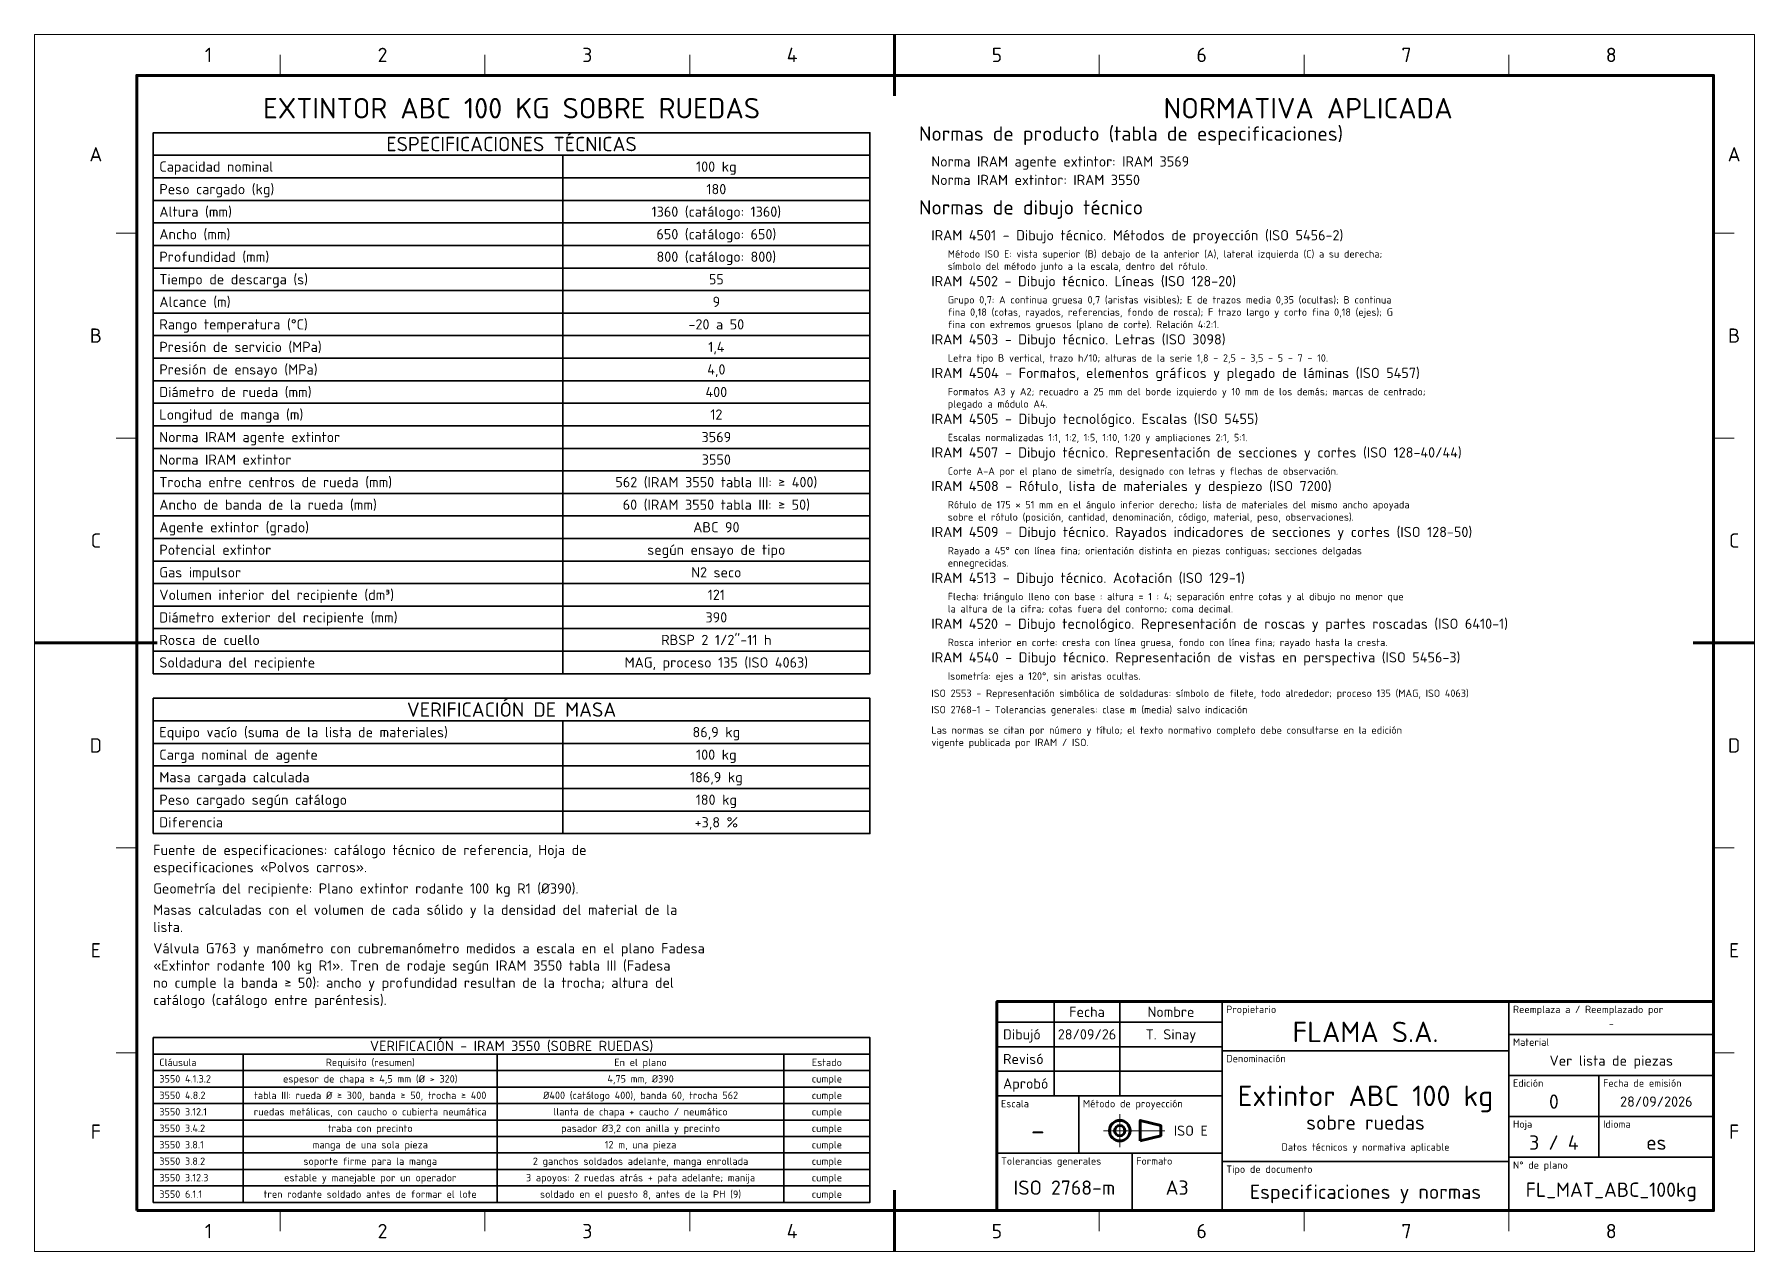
# Paper-space layout 'Hoja3_Especificaciones' of a CAD drawing. Header units: millimetres. Extents: x 0 to 420, y 0 to 297.
# The model-space entities are those that its viewports show. They can reach past a viewport. Long polylines and large blocks are cut down to what shows.
import ezdxf
from ezdxf.enums import TextEntityAlignment as Align

# ---------------------------------------------------------------- set-up
doc = ezdxf.new("R2010")
doc.units = ezdxf.units.MM
doc.linetypes.add('IRAM-F-TRAZO-PUNTO', pattern=[20, 15, -2, 1, -2])
for name, color, linetype, lineweight in [('01-VISIBLE', 7, 'CONTINUOUS', 70), ('03-EJE', 1, 'IRAM-F-TRAZO-PUNTO', 18), ('06-TEXTO', 7, 'CONTINUOUS', 25), ('07-RECUADRO', 7, 'CONTINUOUS', 70), ('08-FINA', 5, 'CONTINUOUS', 18), ('10-ROTULO', 7, 'CONTINUOUS', 35), ('11-TEXTO-ROTULO', 7, 'CONTINUOUS', 25)]:
    doc.layers.add(name, color=color, linetype=linetype, lineweight=lineweight)
doc.styles.add('ISO3098', font='isocpeur.ttf')

msp = doc.modelspace()

# ---------------------------------------------------------------- linework, layer by layer
at = {"layer": '01-VISIBLE'}
msp.add_lwpolyline([(1578, 27), (1583, 28.25), (1583, 30.75), (1578, 32)], close=True, dxfattribs=at)
for radius in [2.5, 1.25]:
    msp.add_circle((1573, 29.5), radius, dxfattribs=at)
at = {"layer": '03-EJE'}
for p, q in [((1569, 29.5), (1584.5, 29.5)), ((1573, 25.5), (1573, 33.5))]:
    msp.add_line(p, q, dxfattribs=at)
at = {"layer": '07-RECUADRO'}
for p, q in [((1518, 297), (1518, 282)), ((1308, 148.5), (1338, 148.5)), ((1728, 148.5), (1713, 148.5)), ((1518, 0), (1518, 15))]:
    msp.add_line(p, q, dxfattribs=at)
for points in [[(1333, 10), (1718, 10), (1718, 287), (1333, 287)], [(1543, 10), (1718, 10), (1718, 61), (1543, 61)]]:
    msp.add_lwpolyline(points, close=True, dxfattribs=at)
at = {"layer": '08-FINA'}
for p, q in [((1368, 287), (1368, 292)), ((1418, 287), (1418, 292)), ((1468, 287), (1468, 292)), ((1568, 287), (1568, 292)), ((1618, 287), (1618, 292)), ((1668, 287), (1668, 292)), ((1333, 248.5), (1328, 248.5)), ((1718, 248.5), (1723, 248.5)), ((1333, 198.5), (1328, 198.5)), ((1718, 198.5), (1723, 198.5)), ((1333, 98.5), (1328, 98.5)), ((1718, 98.5), (1723, 98.5)), ((1333, 48.5), (1328, 48.5)), ((1718, 48.5), (1723, 48.5)), ((1368, 10), (1368, 5)), ((1418, 10), (1418, 5)), ((1468, 10), (1468, 5)), ((1568, 10), (1568, 5)), ((1618, 10), (1618, 5)), ((1668, 10), (1668, 5))]:
    msp.add_line(p, q, dxfattribs=at)
msp.add_lwpolyline([(1308, 0), (1728, 0), (1728, 297), (1308, 297)], close=True, dxfattribs=at)
at = {"layer": '10-ROTULO'}
for points in [[(1337, 267.5), (1512, 267.5), (1512, 273), (1337, 273)], [(1337, 262), (1437, 262), (1437, 267.5), (1337, 267.5)], [(1437, 262), (1512, 262), (1512, 267.5), (1437, 267.5)], [(1337, 256.5), (1437, 256.5), (1437, 262), (1337, 262)], [(1437, 256.5), (1512, 256.5), (1512, 262), (1437, 262)], [(1337, 251), (1437, 251), (1437, 256.5), (1337, 256.5)], [(1437, 251), (1512, 251), (1512, 256.5), (1437, 256.5)], [(1337, 245.5), (1437, 245.5), (1437, 251), (1337, 251)], [(1437, 245.5), (1512, 245.5), (1512, 251), (1437, 251)], [(1337, 240), (1437, 240), (1437, 245.5), (1337, 245.5)], [(1437, 240), (1512, 240), (1512, 245.5), (1437, 245.5)], [(1337, 234.5), (1437, 234.5), (1437, 240), (1337, 240)], [(1437, 234.5), (1512, 234.5), (1512, 240), (1437, 240)], [(1337, 229), (1437, 229), (1437, 234.5), (1337, 234.5)], [(1437, 229), (1512, 229), (1512, 234.5), (1437, 234.5)], [(1337, 223.5), (1437, 223.5), (1437, 229), (1337, 229)], [(1437, 223.5), (1512, 223.5), (1512, 229), (1437, 229)], [(1337, 218), (1437, 218), (1437, 223.5), (1337, 223.5)], [(1437, 218), (1512, 218), (1512, 223.5), (1437, 223.5)], [(1337, 212.5), (1437, 212.5), (1437, 218), (1337, 218)], [(1437, 212.5), (1512, 212.5), (1512, 218), (1437, 218)], [(1337, 207), (1437, 207), (1437, 212.5), (1337, 212.5)], [(1437, 207), (1512, 207), (1512, 212.5), (1437, 212.5)], [(1337, 201.5), (1437, 201.5), (1437, 207), (1337, 207)], [(1437, 201.5), (1512, 201.5), (1512, 207), (1437, 207)], [(1337, 196), (1437, 196), (1437, 201.5), (1337, 201.5)], [(1437, 196), (1512, 196), (1512, 201.5), (1437, 201.5)], [(1337, 190.5), (1437, 190.5), (1437, 196), (1337, 196)], [(1437, 190.5), (1512, 190.5), (1512, 196), (1437, 196)], [(1337, 185), (1437, 185), (1437, 190.5), (1337, 190.5)], [(1437, 185), (1512, 185), (1512, 190.5), (1437, 190.5)], [(1337, 179.5), (1437, 179.5), (1437, 185), (1337, 185)], [(1437, 179.5), (1512, 179.5), (1512, 185), (1437, 185)], [(1337, 174), (1437, 174), (1437, 179.5), (1337, 179.5)], [(1437, 174), (1512, 174), (1512, 179.5), (1437, 179.5)], [(1337, 168.5), (1437, 168.5), (1437, 174), (1337, 174)], [(1437, 168.5), (1512, 168.5), (1512, 174), (1437, 174)], [(1337, 163), (1437, 163), (1437, 168.5), (1337, 168.5)], [(1437, 163), (1512, 163), (1512, 168.5), (1437, 168.5)], [(1337, 157.5), (1437, 157.5), (1437, 163), (1337, 163)], [(1437, 157.5), (1512, 157.5), (1512, 163), (1437, 163)], [(1337, 152), (1437, 152), (1437, 157.5), (1337, 157.5)], [(1437, 152), (1512, 152), (1512, 157.5), (1437, 157.5)], [(1337, 146.5), (1437, 146.5), (1437, 152), (1337, 152)], [(1437, 146.5), (1512, 146.5), (1512, 152), (1437, 152)], [(1337, 141), (1437, 141), (1437, 146.5), (1337, 146.5)], [(1437, 141), (1512, 141), (1512, 146.5), (1437, 146.5)], [(1337, 129.5), (1512, 129.5), (1512, 135), (1337, 135)], [(1337, 124), (1437, 124), (1437, 129.5), (1337, 129.5)], [(1437, 124), (1512, 124), (1512, 129.5), (1437, 129.5)], [(1337, 118.5), (1437, 118.5), (1437, 124), (1337, 124)], [(1437, 118.5), (1512, 118.5), (1512, 124), (1437, 124)], [(1337, 113), (1437, 113), (1437, 118.5), (1337, 118.5)], [(1437, 113), (1512, 113), (1512, 118.5), (1437, 118.5)], [(1337, 107.5), (1437, 107.5), (1437, 113), (1337, 113)], [(1437, 107.5), (1512, 107.5), (1512, 113), (1437, 113)], [(1337, 102), (1437, 102), (1437, 107.5), (1337, 107.5)], [(1437, 102), (1512, 102), (1512, 107.5), (1437, 107.5)], [(1543, 56), (1557, 56), (1557, 61), (1543, 61)], [(1557, 56), (1573, 56), (1573, 61), (1557, 61)], [(1573, 56), (1598, 56), (1598, 61), (1573, 61)], [(1598, 49), (1668, 49), (1668, 61), (1598, 61)], [(1668, 53), (1718, 53), (1718, 61), (1668, 61)], [(1543, 50), (1557, 50), (1557, 56), (1543, 56)], [(1557, 50), (1573, 50), (1573, 56), (1557, 56)], [(1573, 50), (1598, 50), (1598, 56), (1573, 56)], [(1337, 48.18), (1512, 48.18), (1512, 52.2), (1337, 52.2)], [(1668, 43), (1718, 43), (1718, 53), (1668, 53)], [(1337, 44.16), (1359, 44.16), (1359, 48.18), (1337, 48.18)], [(1359, 44.16), (1421, 44.16), (1421, 48.18), (1359, 48.18)], [(1421, 44.16), (1491, 44.16), (1491, 48.18), (1421, 48.18)], [(1491, 44.16), (1512, 44.16), (1512, 48.18), (1491, 48.18)], [(1543, 44), (1557, 44), (1557, 50), (1543, 50)], [(1557, 44), (1573, 44), (1573, 50), (1557, 50)], [(1573, 44), (1598, 44), (1598, 50), (1573, 50)], [(1598, 22), (1668, 22), (1668, 49), (1598, 49)], [(1337, 40.14), (1359, 40.14), (1359, 44.16), (1337, 44.16)], [(1359, 40.14), (1421, 40.14), (1421, 44.16), (1359, 44.16)], [(1421, 40.14), (1491, 40.14), (1491, 44.16), (1421, 44.16)], [(1491, 40.14), (1512, 40.14), (1512, 44.16), (1491, 44.16)], [(1543, 38), (1557, 38), (1557, 44), (1543, 44)], [(1557, 38), (1573, 38), (1573, 44), (1557, 44)], [(1573, 38), (1598, 38), (1598, 44), (1573, 44)], [(1668, 33), (1690, 33), (1690, 43), (1668, 43)], [(1690, 33), (1718, 33), (1718, 43), (1690, 43)], [(1337, 36.12), (1359, 36.12), (1359, 40.14), (1337, 40.14)], [(1359, 36.12), (1421, 36.12), (1421, 40.14), (1359, 40.14)], [(1421, 36.12), (1491, 36.12), (1491, 40.14), (1421, 40.14)], [(1491, 36.12), (1512, 36.12), (1512, 40.14), (1491, 40.14)], [(1543, 24), (1563, 24), (1563, 38), (1543, 38)], [(1563, 24), (1598, 24), (1598, 38), (1563, 38)], [(1337, 32.1), (1359, 32.1), (1359, 36.12), (1337, 36.12)], [(1359, 32.1), (1421, 32.1), (1421, 36.12), (1359, 36.12)], [(1421, 32.1), (1491, 32.1), (1491, 36.12), (1421, 36.12)], [(1491, 32.1), (1512, 32.1), (1512, 36.12), (1491, 36.12)], [(1337, 28.08), (1359, 28.08), (1359, 32.1), (1337, 32.1)], [(1359, 28.08), (1421, 28.08), (1421, 32.1), (1359, 32.1)], [(1421, 28.08), (1491, 28.08), (1491, 32.1), (1421, 32.1)], [(1491, 28.08), (1512, 28.08), (1512, 32.1), (1491, 32.1)], [(1668, 23), (1690, 23), (1690, 33), (1668, 33)], [(1690, 23), (1718, 23), (1718, 33), (1690, 33)], [(1337, 24.06), (1359, 24.06), (1359, 28.08), (1337, 28.08)], [(1359, 24.06), (1421, 24.06), (1421, 28.08), (1359, 28.08)], [(1421, 24.06), (1491, 24.06), (1491, 28.08), (1421, 28.08)], [(1491, 24.06), (1512, 24.06), (1512, 28.08), (1491, 28.08)], [(1337, 20.04), (1359, 20.04), (1359, 24.06), (1337, 24.06)], [(1359, 20.04), (1421, 20.04), (1421, 24.06), (1359, 24.06)], [(1421, 20.04), (1491, 20.04), (1491, 24.06), (1421, 24.06)], [(1491, 20.04), (1512, 20.04), (1512, 24.06), (1491, 24.06)], [(1543, 10), (1576, 10), (1576, 24), (1543, 24)], [(1576, 10), (1598, 10), (1598, 24), (1576, 24)], [(1598, 10), (1668, 10), (1668, 22), (1598, 22)], [(1668, 10), (1718, 10), (1718, 23), (1668, 23)], [(1337, 16.02), (1359, 16.02), (1359, 20.04), (1337, 20.04)], [(1359, 16.02), (1421, 16.02), (1421, 20.04), (1359, 20.04)], [(1421, 16.02), (1491, 16.02), (1491, 20.04), (1421, 20.04)], [(1491, 16.02), (1512, 16.02), (1512, 20.04), (1491, 20.04)], [(1337, 12), (1359, 12), (1359, 16.02), (1337, 16.02)], [(1359, 12), (1421, 12), (1421, 16.02), (1359, 16.02)], [(1421, 12), (1491, 12), (1491, 16.02), (1421, 16.02)], [(1491, 12), (1512, 12), (1512, 16.02), (1491, 16.02)]]:
    msp.add_lwpolyline(points, close=True, dxfattribs=at)

# ---------------------------------------------------------------- texts
at = {"layer": '06-TEXTO', "style": 'ISO3098'}
for s, height, p in [('1', 3.5, (1350.5, 292)), ('2', 3.5, (1393, 292)), ('3', 3.5, (1443, 292)), ('4', 3.5, (1493, 292)), ('5', 3.5, (1543, 292)), ('6', 3.5, (1593, 292)), ('7', 3.5, (1643, 292)), ('8', 3.5, (1693, 292)), ('EXTINTOR ABC 100 KG SOBRE RUEDAS', 5, (1424.5, 279)), ('NORMATIVA APLICADA', 5, (1619, 279)), ('ESPECIFICACIONES TÉCNICAS', 3.5, (1424.5, 270.25)), ('A', 3.5, (1323, 267.75)), ('A', 3.5, (1723, 267.75)), ('100 kg', 2.5, (1474.5, 264.75)), ('180', 2.5, (1474.5, 259.25)), ('1360 (catálogo: 1360)', 2.5, (1474.5, 253.75)), ('650 (catálogo: 650)', 2.5, (1474.5, 248.25)), ('800 (catálogo: 800)', 2.5, (1474.5, 242.75)), ('55', 2.5, (1474.5, 237.25)), ('9', 2.5, (1474.5, 231.75)), ('-20 a 50', 2.5, (1474.5, 226.25)), ('B', 3.5, (1323, 223.5)), ('B', 3.5, (1723, 223.5)), ('1,4', 2.5, (1474.5, 220.75)), ('4,0', 2.5, (1474.5, 215.25)), ('400', 2.5, (1474.5, 209.75)), ('12', 2.5, (1474.5, 204.25)), ('3569', 2.5, (1474.5, 198.75)), ('3550', 2.5, (1474.5, 193.25)), ('562 (IRAM 3550 tabla III: ≥ 400)', 2.5, (1474.5, 187.75)), ('60 (IRAM 3550 tabla III: ≥ 50)', 2.5, (1474.5, 182.25)), ('ABC 90', 2.5, (1474.5, 176.75)), ('C', 3.5, (1323, 173.5)), ('según ensayo de tipo', 2.5, (1474.5, 171.25)), ('C', 3.5, (1723, 173.5)), ('N2 seco', 2.5, (1474.5, 165.75)), ('121', 2.5, (1474.5, 160.25)), ('390', 2.5, (1474.5, 154.75)), ('RBSP 2 1/2"-11 h', 2.5, (1474.5, 149.25)), ('MAG, proceso 135 (ISO 4063)', 2.5, (1474.5, 143.75)), ('VERIFICACIÓN DE MASA', 3.5, (1424.5, 132.25)), ('86,9 kg', 2.5, (1474.5, 126.75)), ('D', 3.5, (1323, 123.5)), ('100 kg', 2.5, (1474.5, 121.25)), ('D', 3.5, (1723, 123.5)), ('186,9 kg', 2.5, (1474.5, 115.75)), ('180 kg', 2.5, (1474.5, 110.25)), ('+3,8 %', 2.5, (1474.5, 104.75)), ('E', 3.5, (1323, 73.5)), ('E', 3.5, (1723, 73.5)), ('VERIFICACIÓN - IRAM 3550 (SOBRE RUEDAS)', 2.5, (1424.5, 50.19)), ('Requisito (resumen)', 1.8, (1390, 46.17)), ('En el plano', 1.8, (1456, 46.17)), ('Estado', 1.8, (1501.5, 46.17)), ('espesor de chapa ≥ 4,5 mm (Ø > 320)', 1.8, (1390, 42.15)), ('4,75 mm, Ø390', 1.8, (1456, 42.15)), ('cumple', 1.8, (1501.5, 42.15)), ('tabla III: rueda Ø ≥ 300, banda ≥ 50, trocha ≥ 400', 1.8, (1390, 38.13)), ('Ø400 (catálogo 400), banda 60, trocha 562', 1.8, (1456, 38.13)), ('cumple', 1.8, (1501.5, 38.13)), ('ruedas metálicas, con caucho o cubierta neumática', 1.8, (1390, 34.11)), ('llanta de chapa + caucho / neumático', 1.8, (1456, 34.11)), ('cumple', 1.8, (1501.5, 34.11)), ('F', 3.5, (1323, 29.25)), ('traba con precinto', 1.8, (1390, 30.09)), ('pasador Ø3,2 con anilla y precinto', 1.8, (1456, 30.09)), ('cumple', 1.8, (1501.5, 30.09)), ('F', 3.5, (1723, 29.25)), ('manga de una sola pieza', 1.8, (1390, 26.07)), ('12 m, una pieza', 1.8, (1456, 26.07)), ('cumple', 1.8, (1501.5, 26.07)), ('soporte firme para la manga', 1.8, (1390, 22.05)), ('2 ganchos soldados adelante, manga enrollada', 1.8, (1456, 22.05)), ('cumple', 1.8, (1501.5, 22.05)), ('estable y manejable por un operador', 1.8, (1390, 18.03)), ('3 apoyos: 2 ruedas atrás + pata adelante; manija', 1.8, (1456, 18.03)), ('cumple', 1.8, (1501.5, 18.03)), ('tren rodante soldado antes de formar el lote', 1.8, (1390, 14.01)), ('soldado en el puesto 8, antes de la PH (9)', 1.8, (1456, 14.01)), ('cumple', 1.8, (1501.5, 14.01)), ('1', 3.5, (1350.5, 5)), ('2', 3.5, (1393, 5)), ('3', 3.5, (1443, 5)), ('4', 3.5, (1493, 5)), ('5', 3.5, (1543, 5)), ('6', 3.5, (1593, 5)), ('7', 3.5, (1643, 5)), ('8', 3.5, (1693, 5))]:
    msp.add_text(s, height=height, dxfattribs=at).set_placement(p, align=Align.MIDDLE_CENTER)
for s, height, p in [('Normas de producto (tabla de especificaciones)', 3.5, (1524, 270)), ('Norma IRAM agente extintor: IRAM 3569', 2.5, (1527, 264)), ('Norma IRAM extintor: IRAM 3550', 2.5, (1527, 259.5)), ('Normas de dibujo técnico', 3.5, (1524, 252)), ('IRAM 4501 - Dibujo técnico. Métodos de proyección (ISO 5456-2)', 2.5, (1527, 246)), ('Método ISO E: vista superior (B) debajo de la anterior (A), lateral izquierda (C) a su derecha;', 1.8, (1531, 242)), ('símbolo del método junto a la escala, dentro del rótulo.', 1.8, (1531, 239)), ('IRAM 4502 - Dibujo técnico. Líneas (ISO 128-20)', 2.5, (1527, 234.8)), ('Grupo 0,7: A continua gruesa 0,7 (aristas visibles); E de trazos media 0,35 (ocultas); B continua', 1.8, (1531, 230.8)), ('fina 0,18 (cotas, rayados, referencias, fondo de rosca); F trazo largo y corto fina 0,18 (ejes); G', 1.8, (1531, 227.8)), ('fina con extremos gruesos (plano de corte). Relación 4:2:1.', 1.8, (1531, 224.8)), ('IRAM 4503 - Dibujo técnico. Letras (ISO 3098)', 2.5, (1527, 220.6)), ('Letra tipo B vertical, trazo h/10; alturas de la serie 1,8 - 2,5 - 3,5 - 5 - 7 - 10.', 1.8, (1531, 216.6)), ('IRAM 4504 - Formatos, elementos gráficos y plegado de láminas (ISO 5457)', 2.5, (1527, 212.4)), ('Formatos A3 y A2; recuadro a 25 mm del borde izquierdo y 10 mm de los demás; marcas de centrado;', 1.8, (1531, 208.4)), ('plegado a módulo A4.', 1.8, (1531, 205.4)), ('IRAM 4505 - Dibujo tecnológico. Escalas (ISO 5455)', 2.5, (1527, 201.2)), ('Escalas normalizadas 1:1, 1:2, 1:5, 1:10, 1:20 y ampliaciones 2:1, 5:1.', 1.8, (1531, 197.2)), ('IRAM 4507 - Dibujo técnico. Representación de secciones y cortes (ISO 128-40/44)', 2.5, (1527, 193)), ('Corte A-A por el plano de simetría, designado con letras y flechas de observación.', 1.8, (1531, 189)), ('IRAM 4508 - Rótulo, lista de materiales y despiezo (ISO 7200)', 2.5, (1527, 184.8)), ('Rótulo de 175 × 51 mm en el ángulo inferior derecho; lista de materiales del mismo ancho apoyada', 1.8, (1531, 180.8)), ('IRAM 4509 - Dibujo técnico. Rayados indicadores de secciones y cortes (ISO 128-50)', 2.5, (1527, 173.6)), ('sobre el rótulo (posición, cantidad, denominación, código, material, peso, observaciones).', 1.8, (1531, 177.8)), ('ennegrecidas.', 1.8, (1531, 166.6)), ('Rayado a 45° con línea fina; orientación distinta en piezas contiguas; secciones delgadas', 1.8, (1531, 169.6)), ('IRAM 4513 - Dibujo técnico. Acotación (ISO 129-1)', 2.5, (1527, 162.4)), ('Flecha: triángulo lleno con base : altura = 1 : 4; separación entre cotas y al dibujo no menor que', 1.8, (1531, 158.4)), ('la altura de la cifra; cotas fuera del contorno; coma decimal.', 1.8, (1531, 155.4)), ('IRAM 4520 - Dibujo tecnológico. Representación de roscas y partes roscadas (ISO 6410-1)', 2.5, (1527, 151.2)), ('Rosca interior en corte: cresta con línea gruesa, fondo con línea fina; rayado hasta la cresta.', 1.8, (1531, 147.2)), ('IRAM 4540 - Dibujo técnico. Representación de vistas en perspectiva (ISO 5456-3)', 2.5, (1527, 143)), ('Isometría: ejes a 120°, sin aristas ocultas.', 1.8, (1531, 139)), ('ISO 2553 - Representación simbólica de soldaduras: símbolo de filete, todo alrededor; proceso 135 (MAG, ISO 4063)', 1.8, (1527, 134.8)), ('ISO 2768-1 - Tolerancias generales: clase m (media) salvo indicación', 1.8, (1527, 130.8)), ('Las normas se citan por número y título; el texto normativo completo debe consultarse en la edición', 1.8, (1527, 125.8)), ('vigente publicada por IRAM / ISO.', 1.8, (1527, 122.8)), ('Fuente de especificaciones: catálogo técnico de referencia, Hoja de', 2.5, (1337, 96)), ('especificaciones «Polvos carros».', 2.5, (1337, 91.8)), ('Geometría del recipiente: Plano extintor rodante 100 kg R1 (Ø390).', 2.5, (1337, 86.6)), ('Masas calculadas con el volumen de cada sólido y la densidad del material de la', 2.5, (1337, 81.4)), ('lista.', 2.5, (1337, 77.2)), ('Válvula G763 y manómetro con cubremanómetro medidos a escala en el plano Fadesa', 2.5, (1337, 72)), ('«Extintor rodante 100 kg R1». Tren de rodaje según IRAM 3550 tabla III (Fadesa', 2.5, (1337, 67.8)), ('no cumple la banda ≥ 50): ancho y profundidad resultan de la trocha; altura del', 2.5, (1337, 63.6)), ('catálogo (catálogo entre paréntesis).', 2.5, (1337, 59.4))]:
    msp.add_text(s, height=height, dxfattribs=at).set_placement(p, align=Align.BOTTOM_LEFT)
for s, height, p in [('Capacidad nominal', 2.5, (1338.5, 264.75)), ('Peso cargado (kg)', 2.5, (1338.5, 259.25)), ('Altura (mm)', 2.5, (1338.5, 253.75)), ('Ancho (mm)', 2.5, (1338.5, 248.25)), ('Profundidad (mm)', 2.5, (1338.5, 242.75)), ('Tiempo de descarga (s)', 2.5, (1338.5, 237.25)), ('Alcance (m)', 2.5, (1338.5, 231.75)), ('Rango temperatura (°C)', 2.5, (1338.5, 226.25)), ('Presión de servicio (MPa)', 2.5, (1338.5, 220.75)), ('Presión de ensayo (MPa)', 2.5, (1338.5, 215.25)), ('Diámetro de rueda (mm)', 2.5, (1338.5, 209.75)), ('Longitud de manga (m)', 2.5, (1338.5, 204.25)), ('Norma IRAM agente extintor', 2.5, (1338.5, 198.75)), ('Norma IRAM extintor', 2.5, (1338.5, 193.25)), ('Trocha entre centros de rueda (mm)', 2.5, (1338.5, 187.75)), ('Ancho de banda de la rueda (mm)', 2.5, (1338.5, 182.25)), ('Agente extintor (grado)', 2.5, (1338.5, 176.75)), ('Potencial extintor', 2.5, (1338.5, 171.25)), ('Gas impulsor', 2.5, (1338.5, 165.75)), ('Volumen interior del recipiente (dm³)', 2.5, (1338.5, 160.25)), ('Diámetro exterior del recipiente (mm)', 2.5, (1338.5, 154.75)), ('Rosca de cuello', 2.5, (1338.5, 149.25)), ('Soldadura del recipiente', 2.5, (1338.5, 143.75)), ('Equipo vacío (suma de la lista de materiales)', 2.5, (1338.5, 126.75)), ('Carga nominal de agente', 2.5, (1338.5, 121.25)), ('Masa cargada calculada', 2.5, (1338.5, 115.75)), ('Peso cargado según catálogo', 2.5, (1338.5, 110.25)), ('Diferencia', 2.5, (1338.5, 104.75)), ('Cláusula', 1.8, (1338.5, 46.17)), ('3550 4.1.3.2', 1.8, (1338.5, 42.15)), ('3550 4.8.2', 1.8, (1338.5, 38.13)), ('3550 3.12.1', 1.8, (1338.5, 34.11)), ('3550 3.4.2', 1.8, (1338.5, 30.09)), ('3550 3.8.1', 1.8, (1338.5, 26.07)), ('3550 3.8.2', 1.8, (1338.5, 22.05)), ('3550 3.12.3', 1.8, (1338.5, 18.03)), ('3550 6.1.1', 1.8, (1338.5, 14.01))]:
    msp.add_text(s, height=height, dxfattribs=at).set_placement(p, align=Align.MIDDLE_LEFT)
at = {"layer": '11-TEXTO-ROTULO', "style": 'ISO3098'}
for s, height, p in [('Fecha', 2.5, (1565, 58.5)), ('Nombre', 2.5, (1585.5, 58.5)), ('FLAMA S.A.', 5, (1633, 53.6)), ('-', 1.8, (1693, 55.6)), ('28/09/26', 2.5, (1565, 53)), ('T. Sinay', 2.5, (1585.5, 53)), ('Ver lista de piezas', 2.5, (1693, 46.6)), ('Extintor ABC 100 kg', 5, (1633, 38)), ('0', 3.5, (1679, 36.6)), ('28/09/2026', 2.5, (1704, 36.6)), ('sobre ruedas', 3.5, (1633, 31.5)), ('-', 5, (1553, 29.6)), ('Datos técnicos y normativa aplicable', 1.8, (1633, 25.5)), ('3 / 4', 3.5, (1679, 26.6)), ('es', 3.5, (1704, 26.6)), ('ISO 2768-m', 3.5, (1559.5, 15.6)), ('A3', 3.5, (1587, 15.6)), ('FL_MAT_ABC_100kg', 3.5, (1693, 15.1)), ('Especificaciones y normas', 3.5, (1633, 14.6))]:
    msp.add_text(s, height=height, dxfattribs=at).set_placement(p, align=Align.MIDDLE_CENTER)
for s, p in [('Propietario', (1599, 60)), ('Reemplaza a / Reemplazado por', (1669, 60)), ('Material', (1669, 52)), ('Denominación', (1599, 48)), ('Edición', (1669, 42)), ('Fecha de emisión', (1691, 42)), ('Escala', (1544, 37)), ('Método de proyección', (1564, 37)), ('Hoja', (1669, 32)), ('Idioma', (1691, 32)), ('Tolerancias generales', (1544, 23)), ('Formato', (1577, 23)), ('Tipo de documento', (1599, 21)), ('N° de plano', (1669, 22))]:
    msp.add_text(s, height=1.8, dxfattribs=at).set_placement(p, align=Align.TOP_LEFT)
for s, p in [('Dibujó', (1544.5, 53)), ('Revisó', (1544.5, 47)), ('Aprobó', (1544.5, 41))]:
    msp.add_text(s, height=2.5, dxfattribs=at).set_placement(p, align=Align.MIDDLE_LEFT)
msp.add_text('ISO E', height=2.5, dxfattribs=at).set_placement((1594.5, 29.5), align=Align.MIDDLE_RIGHT)

psp = doc.layouts.new('Hoja3_Especificaciones')

# ---------------------------------------------------------------- viewports
at = {"layer": 'VIEWPORTS'}
psp.add_viewport(center=(210, 148.5), size=(420, 297), view_center_point=(1518, 148.5), view_height=297, dxfattribs=at)

doc.saveas('drawing.dxf')
